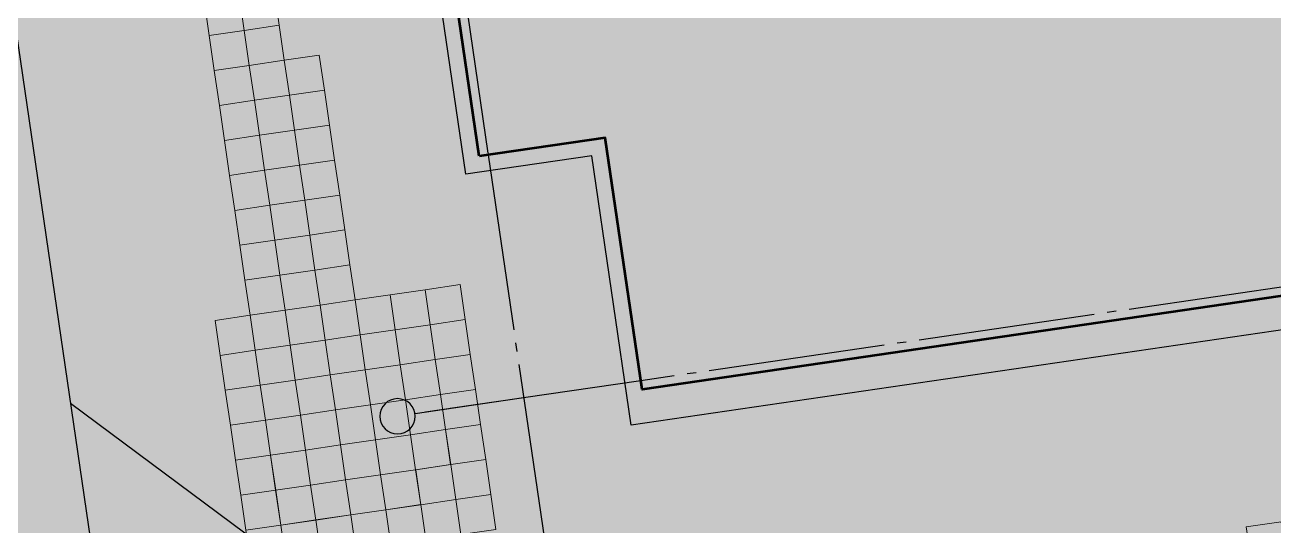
# Model space of a CAD drawing. Header units: metres. Extents: x 2 to 659295185, y -28 to 1124222152.
# Drawn here: x 656960.29 to 656995.6, y 1124452.57 to 1124466.75 of the extents above; entities that cross this region are included whole.
import ezdxf

# ---------------------------------------------------------------- set-up
doc = ezdxf.new("R2010")
doc.units = ezdxf.units.M
doc.header["$MEASUREMENT"] = 0
doc.linetypes.add('GOST2.303 5', pattern=[24, 20, -1.5, 1, -1.5])
doc.layers.add('AREA ACERA', color=7, linetype='CONTINUOUS', lineweight=15, true_color=0xfbe193)
doc.layers.add('parcela escuela', color=7, linetype='CONTINUOUS', lineweight=9, true_color=0xfffbf0)
doc.layers.add('ESCUELA', color=7, linetype='CONTINUOUS', lineweight=15)
doc.linetypes.add('FENCELINE2', pattern='A,0.25,-0.1,[132,ltypeshp.shx,S=0.1,R=0,X=-0.1,Y=0],-0.1,1', length=1.45)

# ---------------------------------------------------------------- blocks, each defined once
blk = doc.blocks.new('Escuela')
at = {"layer": 'ESCUELA', "linetype": 'Continuous', "lineweight": 0}
blk.add_hatch(color=252, dxfattribs=at).paths.add_polyline_path([(259679, 202065), (259679, 211065), (256079, 211065), (256079, 213365), (219579, 213366), (219578, 191506), (230758, 191506), (230759, 194866), (256079, 194865), (256079, 202065)])
at = {"layer": 'ESCUELA', "color": 1, "ltscale": 3.333333}
for q in [(262229, 195115), (261529, 195115)]:
    blk.add_line((259491, 195115), q, dxfattribs=at)
at = {"layer": 'ESCUELA', "color": 1, "lineweight": 25}
for q in [(262229, 195115), (261529, 195115)]:
    blk.add_line((259491, 195115), q, dxfattribs=at)
at = {"layer": 'ESCUELA', "color": 5, "lineweight": 30, "ltscale": 100}
blk.add_lwpolyline([(256529, 211515), (256529, 214315), (219129, 214316), (219128, 191506), (230758, 191506), (230759, 193916), (256529, 193915), (256529, 201615), (260129, 201615), (260129, 211515), (256529, 211515)], close=True, dxfattribs=at)
at = {"layer": 'ESCUELA', "color": 7, "lineweight": 70, "ltscale": 0.033333}
blk.add_lwpolyline([(259679, 202065), (259679, 211065), (256079, 211065), (256079, 213365), (219579, 213366), (219578, 191506), (230758, 191506), (230759, 194866), (256079, 194865), (256079, 202065), (259679, 202065)], close=True, dxfattribs=at)
at = {"layer": 'ESCUELA', "color": 1, "linetype": 'GOST2.303 5', "lineweight": 25, "ltscale": 250}
for points in [[(259429, 213115), (259429, 202065), (259428, 189975), (259428, 188426)], [(219129, 195116), (256079, 195115), (259429, 195115), (262532, 195115)]]:
    blk.add_lwpolyline(points, dxfattribs=at)
at = {"layer": 'ESCUELA', "color": 1, "linetype": 'Continuous', "lineweight": 25, "ltscale": 100}
blk.add_circle((263032, 195115), 500, dxfattribs=at)

msp = doc.modelspace()

# ---------------------------------------------------------------- hatches: boundary and pattern name
at = {"layer": 'AREA ACERA'}
h = msp.add_hatch(color=256, dxfattribs=at)
h.dxf.hatch_style = 1
h.paths.add_polyline_path([(656965.1327, 1124431.7023), (656957.8863, 1124481.2701), (656952.939, 1124480.5468), (656956.8433, 1124453.8433), (656957.4705, 1124449.5534), (656959.2433, 1124437.4283), (656959.871, 1124433.1337), (656960.1859, 1124430.981)])
edge = h.paths.add_edge_path()
edge.add_line((656943.0441, 1124479.1002), (656940.0757, 1124478.6661))
edge.add_line((656940.0757, 1124478.6661), (656947.3232, 1124429.0984))
edge.add_line((656947.3232, 1124429.0984), (656950.2905, 1124429.5323))
edge.add_line((656950.2905, 1124429.5323), (656947.085, 1124451.4477))
edge.add_line((656947.085, 1124451.4477), (656950.7641, 1124456.367))
edge.add_line((656950.7641, 1124456.367), (656948.9891, 1124468.4973))
edge.add_line((656948.9891, 1124468.4973), (656944.0576, 1124472.1564))
edge.add_line((656944.0576, 1124472.1564), (656943.0441, 1124479.1002))
edge.add_line((656943.0441, 1124479.1002), (656940.0757, 1124478.6661))
at = {"layer": 'parcela escuela', "linetype": 'Continuous'}
h = msp.add_hatch(color=256, dxfattribs=at)
edge = h.paths.add_edge_path()
edge.add_line((656957.8866, 1124481.2702), (656965.133, 1124431.7024))
edge.add_line((656965.133, 1124431.7024), (657000.5329, 1124436.8778))
edge.add_arc((657003.1674, 1124418.4915), 18.5741, 54.40376, 98.15409, ccw=False)
edge.add_line((657013.9788, 1124433.5948), (657050.1474, 1124438.8829))
edge.add_line((657050.1474, 1124438.8829), (657043.4221, 1124484.8819))
edge.add_arc((657034.7149, 1124483.6097), 8.7996, 8.31257, 98.36083)
edge.add_line((657033.4354, 1124492.3158), (656957.8866, 1124481.2702))

# ---------------------------------------------------------------- linework, layer by layer
at = {"layer": 'ESCUELA', "color": 1, "linetype": 'FENCELINE2', "lineweight": 30, "ltscale": 1.8, "elevation": 433.2399}
msp.add_lwpolyline([(656957.8866, 1124481.2702), (656965.133, 1124431.7024), (657000.5329, 1124436.8778, -0.19325), (657013.9788, 1124433.5948), (657050.1474, 1124438.8829), (657043.4221, 1124484.8819, 0.4144603), (657033.4354, 1124492.3158), (656957.8866, 1124481.2702)], format="xyb", dxfattribs=at)
at = {"layer": 'ESCUELA', "color": 248, "lineweight": 9, "ltscale": 100, "elevation": 433.2399}
for points in [[(656966.342, 1124467.5817), (656966.4866, 1124466.5922), (656967.4761, 1124466.7368), (656967.3315, 1124467.7263)], [(656965.3525, 1124467.437), (656965.4972, 1124466.4475), (656966.4866, 1124466.5922), (656966.342, 1124467.5817)], [(656965.3525, 1124467.4371), (656965.4972, 1124466.4476), (656965.4972, 1124466.4475), (656965.3525, 1124467.437)], [(656965.4975, 1124466.4476), (656965.6422, 1124465.4581), (656966.6316, 1124465.6028), (656966.487, 1124466.5922)], [(656966.487, 1124466.5922), (656966.6316, 1124465.6028), (656967.6211, 1124465.7474), (656967.4765, 1124466.7369)], [(656965.4975, 1124466.4476), (656965.6421, 1124465.4581), (656965.6422, 1124465.4581), (656965.4975, 1124466.4476)], [(656967.6212, 1124465.7474), (656967.7658, 1124464.7579), (656968.7553, 1124464.9026), (656968.6107, 1124465.892)], [(656965.6422, 1124465.4581), (656965.7868, 1124464.4686), (656966.7763, 1124464.6133), (656966.6316, 1124465.6028)], [(656966.6316, 1124465.6028), (656966.7763, 1124464.6133), (656967.7658, 1124464.7579), (656967.6211, 1124465.7474)], [(656965.6421, 1124465.4581), (656965.7868, 1124464.4687), (656965.7868, 1124464.4686), (656965.6422, 1124465.4581)], [(656967.7656, 1124464.7579), (656967.9103, 1124463.7684), (656968.8997, 1124463.9131), (656968.7551, 1124464.9025)], [(656965.7868, 1124464.4686), (656965.9314, 1124463.4791), (656966.9209, 1124463.6238), (656966.7763, 1124464.6133)], [(656965.7868, 1124464.4687), (656965.9314, 1124463.4792), (656965.9314, 1124463.4791), (656965.7868, 1124464.4686)], [(656966.7761, 1124464.6133), (656966.9207, 1124463.6238), (656967.9102, 1124463.7684), (656967.7655, 1124464.7579)], [(656966.9212, 1124463.6238), (656967.0658, 1124462.6344), (656968.0553, 1124462.779), (656967.9107, 1124463.7685)], [(656967.9108, 1124463.7685), (656968.0554, 1124462.779), (656969.0449, 1124462.9237), (656968.9002, 1124463.9131)], [(656965.9314, 1124463.4792), (656966.0761, 1124462.4897), (656967.0656, 1124462.6343), (656966.9209, 1124463.6238)], [(656965.9314, 1124463.4792), (656966.0761, 1124462.4897), (656966.0761, 1124462.4897), (656965.9314, 1124463.4792)], [(656967.0658, 1124462.6344), (656967.2105, 1124461.6449), (656968.2, 1124461.7895), (656968.0553, 1124462.779)], [(656968.0554, 1124462.779), (656968.2, 1124461.7895), (656969.1895, 1124461.9342), (656969.0449, 1124462.9237)], [(656966.0762, 1124462.4897), (656966.2209, 1124461.5002), (656967.2103, 1124461.6448), (656967.0657, 1124462.6343)], [(656966.0762, 1124462.4897), (656966.2208, 1124461.5002), (656966.2209, 1124461.5002), (656966.0762, 1124462.4897)], [(656966.2209, 1124461.5002), (656966.3655, 1124460.5107), (656967.355, 1124460.6554), (656967.2103, 1124461.6449)], [(656967.2105, 1124461.6449), (656967.3551, 1124460.6554), (656968.3446, 1124460.8), (656968.2, 1124461.7895)], [(656968.2, 1124461.7895), (656968.3447, 1124460.8), (656969.3342, 1124460.9447), (656969.1895, 1124461.9342)], [(656966.2208, 1124461.5002), (656966.3655, 1124460.5108), (656966.3655, 1124460.5107), (656966.2209, 1124461.5002)], [(656968.3447, 1124460.8), (656968.4893, 1124459.8106), (656969.4788, 1124459.9552), (656969.3342, 1124460.9447)], [(656966.3656, 1124460.5107), (656966.5102, 1124459.5213), (656967.4997, 1124459.6659), (656967.355, 1124460.6554)], [(656967.3551, 1124460.6554), (656967.4998, 1124459.6659), (656968.4892, 1124459.8105), (656968.3446, 1124460.8)], [(656966.3656, 1124460.5108), (656966.5102, 1124459.5213), (656966.5102, 1124459.5213), (656966.3656, 1124460.5107)], [(656968.4893, 1124459.8106), (656968.6339, 1124458.8211), (656969.6234, 1124458.9657), (656969.4788, 1124459.9552)], [(656966.5102, 1124459.5213), (656966.6548, 1124458.5318), (656966.6548, 1124458.5318), (656966.5102, 1124459.5213)], [(656966.5103, 1124459.5213), (656966.6549, 1124458.5318), (656967.6444, 1124458.6765), (656967.4998, 1124459.6659)], [(656967.4998, 1124459.6659), (656967.6444, 1124458.6765), (656968.6339, 1124458.8211), (656968.4892, 1124459.8106)], [(656970.6126, 1124459.1103), (656970.7572, 1124458.1209), (656971.7467, 1124458.2655), (656971.6021, 1124459.255)], [(656971.6017, 1124459.255), (656971.7463, 1124458.2655), (656972.7358, 1124458.4102), (656972.5912, 1124459.3997)], [(656967.6439, 1124458.6764), (656967.7885, 1124457.6869), (656968.778, 1124457.8315), (656968.6334, 1124458.821)], [(656968.6335, 1124458.821), (656968.7781, 1124457.8316), (656969.7676, 1124457.9762), (656969.6229, 1124458.9657)], [(656969.623, 1124458.9657), (656969.7677, 1124457.9762), (656970.7571, 1124458.1208), (656970.6125, 1124459.1103)], [(656965.6648, 1124458.3871), (656965.8094, 1124457.3976), (656966.7989, 1124457.5422), (656966.6543, 1124458.5317)], [(656966.6543, 1124458.5317), (656966.799, 1124457.5422), (656967.7885, 1124457.6869), (656967.6438, 1124458.6764)], [(656966.6543, 1124458.5317), (656966.7989, 1124457.5422), (656966.7989, 1124457.5422), (656966.6543, 1124458.5317)], [(656969.7677, 1124457.9762), (656969.9123, 1124456.9867), (656970.9018, 1124457.1314), (656970.7571, 1124458.1208)], [(656970.7572, 1124458.1209), (656970.9018, 1124457.1314), (656971.8913, 1124457.276), (656971.7467, 1124458.2655)], [(656971.7463, 1124458.2655), (656971.891, 1124457.276), (656972.8805, 1124457.4207), (656972.7358, 1124458.4102)], [(656967.7885, 1124457.6869), (656967.9332, 1124456.6974), (656968.9227, 1124456.8421), (656968.778, 1124457.8315)], [(656968.7781, 1124457.8316), (656968.9227, 1124456.8421), (656969.9122, 1124456.9867), (656969.7676, 1124457.9762)], [(656965.8094, 1124457.3976), (656965.9541, 1124456.4081), (656966.9436, 1124456.5528), (656966.7989, 1124457.5422)], [(656966.7989, 1124457.5422), (656966.9436, 1124456.5528), (656966.9436, 1124456.5527), (656966.7989, 1124457.5422)], [(656966.799, 1124457.5423), (656966.9436, 1124456.5528), (656967.9331, 1124456.6974), (656967.7885, 1124457.6869)], [(656971.891, 1124457.276), (656972.0356, 1124456.2866), (656973.0251, 1124456.4312), (656972.8805, 1124457.4207)], [(656969.9123, 1124456.9867), (656970.0569, 1124455.9972), (656971.0464, 1124456.1419), (656970.9018, 1124457.1314)], [(656970.9018, 1124457.1314), (656971.0465, 1124456.1419), (656972.036, 1124456.2865), (656971.8913, 1124457.276)], [(656966.9436, 1124456.5528), (656967.0883, 1124455.5633), (656968.0778, 1124455.7079), (656967.9331, 1124456.6974)], [(656967.9332, 1124456.6974), (656968.0778, 1124455.7079), (656969.0673, 1124455.8526), (656968.9227, 1124456.8421)], [(656968.9227, 1124456.8421), (656969.0674, 1124455.8526), (656970.0569, 1124455.9972), (656969.9122, 1124456.9867)], [(656965.9541, 1124456.4081), (656966.0987, 1124455.4186), (656967.0882, 1124455.5633), (656966.9436, 1124456.5528)], [(656966.9436, 1124456.5528), (656967.0882, 1124455.5633), (656967.0882, 1124455.5633), (656966.9436, 1124456.5527)], [(656972.0356, 1124456.2866), (656972.1802, 1124455.2971), (656973.1697, 1124455.4417), (656973.0251, 1124456.4312)], [(656969.0674, 1124455.8526), (656969.212, 1124454.8631), (656970.2015, 1124455.0078), (656970.0569, 1124455.9972)], [(656970.0569, 1124455.9972), (656970.2016, 1124455.0078), (656971.1911, 1124455.1524), (656971.0464, 1124456.1419)], [(656971.0465, 1124456.1419), (656971.1911, 1124455.1524), (656972.1806, 1124455.2971), (656972.036, 1124456.2865)], [(656967.0883, 1124455.5633), (656967.2329, 1124454.5738), (656968.2224, 1124454.7185), (656968.0778, 1124455.7079)], [(656968.0778, 1124455.7079), (656968.2225, 1124454.7185), (656969.2119, 1124454.8631), (656969.0673, 1124455.8526)], [(656966.0987, 1124455.4186), (656966.2434, 1124454.4292), (656967.2328, 1124454.5738), (656967.0882, 1124455.5633)], [(656967.0882, 1124455.5633), (656967.2328, 1124454.5738), (656967.2328, 1124454.5738), (656967.0882, 1124455.5633)], [(656971.1905, 1124455.1523), (656971.3351, 1124454.1628), (656972.3246, 1124454.3075), (656972.18, 1124455.297)], [(656972.181, 1124455.2972), (656972.3257, 1124454.3077), (656973.3151, 1124454.4524), (656973.1705, 1124455.4418)], [(656969.2114, 1124454.863), (656969.356, 1124453.8735), (656970.3455, 1124454.0182), (656970.2009, 1124455.0077)], [(656970.2009, 1124455.0077), (656970.3456, 1124454.0182), (656971.3351, 1124454.1628), (656971.1904, 1124455.1523)], [(656967.2323, 1124454.5737), (656967.3769, 1124453.5842), (656968.3664, 1124453.7289), (656968.2218, 1124454.7184)], [(656968.2218, 1124454.7184), (656968.3665, 1124453.7289), (656969.356, 1124453.8735), (656969.2113, 1124454.863)], [(656966.2441, 1124454.4293), (656966.3888, 1124453.4398), (656967.3782, 1124453.5844), (656967.2336, 1124454.5739)], [(656967.2336, 1124454.5739), (656967.3782, 1124453.5844), (656967.3783, 1124453.5844), (656967.2336, 1124454.5739)], [(656971.336, 1124454.1625), (656971.4806, 1124453.1731), (656972.4701, 1124453.3177), (656972.3255, 1124454.3072)], [(656972.3257, 1124454.3077), (656972.4703, 1124453.3182), (656973.4598, 1124453.4629), (656973.3151, 1124454.4524)], [(656968.3673, 1124453.7286), (656968.5119, 1124452.7391), (656969.5014, 1124452.8837), (656969.3568, 1124453.8732)], [(656969.3569, 1124453.8732), (656969.5015, 1124452.8838), (656970.491, 1124453.0284), (656970.3463, 1124454.0179)], [(656970.3464, 1124454.0179), (656970.4911, 1124453.0284), (656971.4805, 1124453.173), (656971.3359, 1124454.1625)], [(656966.3888, 1124453.4398), (656966.5334, 1124452.4503), (656967.5229, 1124452.595), (656967.3782, 1124453.5844)], [(656967.3777, 1124453.5839), (656967.5224, 1124452.5945), (656968.5119, 1124452.7391), (656968.3672, 1124453.7286)], [(656967.3782, 1124453.5844), (656967.5229, 1124452.595), (656967.5229, 1124452.5949), (656967.3783, 1124453.5844)], [(656970.4911, 1124453.0288), (656970.6357, 1124452.0393), (656971.6252, 1124452.184), (656971.4805, 1124453.1735)], [(656972.4704, 1124453.3182), (656972.615, 1124452.3288), (656973.6045, 1124452.4734), (656973.4599, 1124453.4629)], [(656968.512, 1124452.7395), (656968.6566, 1124451.75), (656969.6461, 1124451.8947), (656969.5014, 1124452.8842)], [(656969.5015, 1124452.8842), (656969.6461, 1124451.8947), (656970.6356, 1124452.0393), (656970.491, 1124453.0288)], [(656966.5328, 1124452.4502), (656966.6775, 1124451.4607), (656967.667, 1124451.6054), (656967.5223, 1124452.5949)], [(656967.5224, 1124452.5949), (656967.667, 1124451.6054), (656968.6565, 1124451.75), (656968.5119, 1124452.7395)], [(656994.8173, 1124452.5425), (656994.962, 1124451.553), (656995.9514, 1124451.6976), (656995.8068, 1124452.6871)]]:
    msp.add_lwpolyline(points, close=True, dxfattribs=at)
at = {"layer": 'ESCUELA', "color": 1, "linetype": 'FENCELINE2', "lineweight": 30, "ltscale": 1.8, "elevation": 433.2399}
msp.add_lwpolyline([(656961.5749, 1124456.0413), (656961.5749, 1124456.0413), (656966.5095, 1124452.3801), (656966.7899, 1124450.4416)], dxfattribs=at)

# ---------------------------------------------------------------- block references
at = {"layer": 'ESCUELA', "color": 9, "lineweight": 15, "ltscale": 100, "true_color": 0xc2c2c2, "xscale": -0.001, "yscale": 0.001, "zscale": 0.001, "rotation": 8.32015187634501}
msp.add_blockref('Escuela', (657259.3209, 1124300.6732, 433.2399), dxfattribs=at)

doc.saveas('drawing.dxf')
